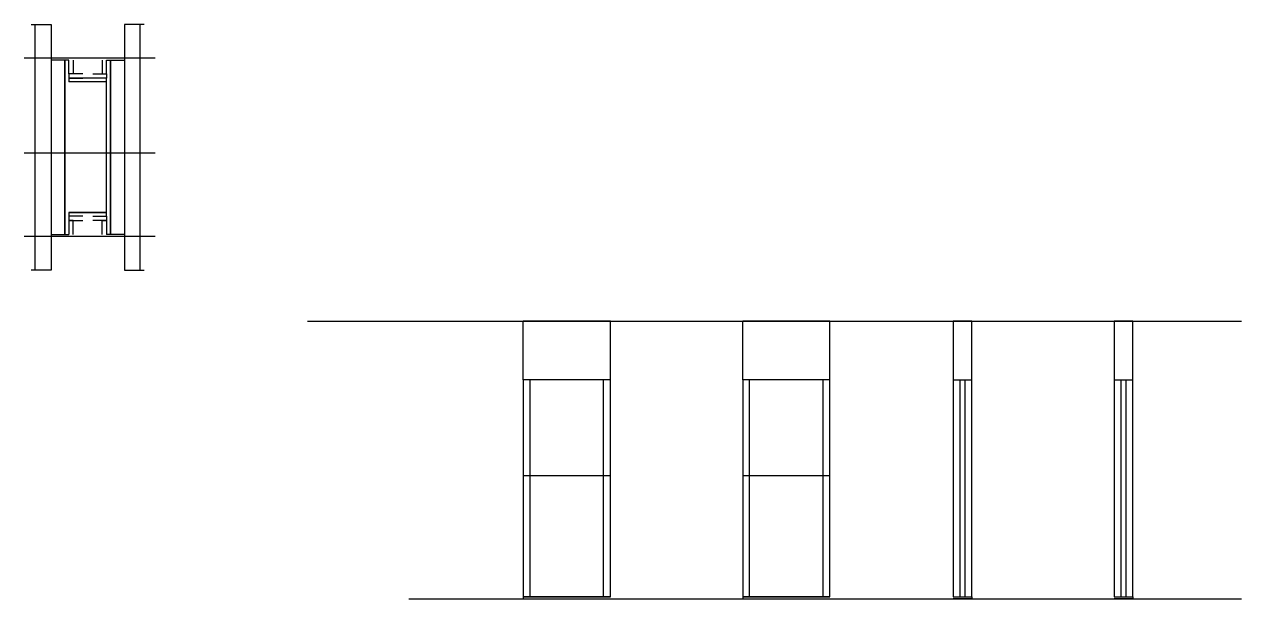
# Model space of a CAD drawing. Header units: metres. Extents: x 7488 to 8716, y 12118 to 12697.
import ezdxf

# ---------------------------------------------------------------- set-up
doc = ezdxf.new("R2010")
doc.units = ezdxf.units.M
for name, color, linetype in [('CHAPA', 7, 'Continuous'), ('COTA', 7, 'Continuous'), ('Hachura', 7, 'Continuous'), ('Madeira', 7, 'Continuous'), ('Nível', 7, 'Continuous'), ('Painéis', 7, 'Continuous'), ('Perfil Metálico', 7, 'Continuous'), ('SARR_2.2x7', 7, 'Continuous'), ('SARRAFO', 7, 'Continuous')]:
    doc.layers.add(name, color=color, linetype=linetype)

msp = doc.modelspace()

# ---------------------------------------------------------------- linework, layer by layer
at = {"layer": 'CHAPA', "color": 7, "lineweight": 25}
for points in [[(7533, 12661.2), (7529, 12661.2), (7529, 12485.2), (7533, 12485.2)], [(7533, 12661.2), (7529, 12661.2), (7529, 12485.2), (7533, 12485.2)], [(7571, 12661.2), (7575, 12661.2), (7575, 12485.2), (7571, 12485.2)], [(7571, 12661.2), (7575, 12661.2), (7575, 12485.2), (7571, 12485.2)], [(7571, 12639.2), (7571, 12642.8), (7533, 12642.8), (7533, 12639.2)], [(7571, 12639.2), (7571, 12642.8), (7533, 12642.8), (7533, 12639.2)], [(7571, 12503.6), (7571, 12507.2), (7533, 12507.2), (7533, 12503.6)], [(7571, 12503.6), (7571, 12507.2), (7533, 12507.2), (7533, 12503.6)]]:
    msp.add_lwpolyline(points, dxfattribs=at)
at = {"layer": 'COTA', "color": 7, "lineweight": 25}
for p, q in [((8079.2, 12397.5), (7991.2, 12397.5)), ((7991.2, 12338.5), (7991.2, 12397.5)), ((8079.2, 12338.5), (8079.2, 12397.5)), ((8300.5, 12397.5), (8212.5, 12397.5)), ((8212.5, 12338.5), (8212.5, 12397.5)), ((8300.5, 12338.5), (8300.5, 12397.5))]:
    msp.add_line(p, q, dxfattribs=at)
for points in [[(8443.6, 12338.5), (8443.6, 12397.5), (8424.6, 12397.5), (8424.6, 12338.5)], [(8606, 12338.5), (8606, 12397.5), (8587, 12397.5), (8587, 12338.5)]]:
    msp.add_lwpolyline(points, dxfattribs=at)
at = {"layer": 'Hachura', "color": 7, "lineweight": 25}
for p, q in [((7619.8, 12663.2), (7488, 12663.2)), ((7619.8, 12567.2), (7488, 12567.2)), ((7619.8, 12483.2), (7488, 12483.2))]:
    msp.add_line(p, q, dxfattribs=at)
at = {"layer": 'Madeira', "color": 7, "lineweight": 25}
for points in [[(7515, 12485.2), (7529, 12485.2), (7529, 12661.2), (7515, 12661.2)], [(7589, 12485.2), (7575, 12485.2), (7575, 12661.2), (7589, 12661.2)]]:
    msp.add_lwpolyline(points, dxfattribs=at)
at = {"layer": 'Nível', "color": 7, "lineweight": 25}
for p, q in [((7773.7, 12397.5), (8715.7, 12397.5)), ((7875.9, 12117.5), (8715.7, 12117.5))]:
    msp.add_line(p, q, dxfattribs=at)
at = {"layer": 'Painéis', "color": 7, "lineweight": 25}
for p, q in [((7991.2, 12338.5), (7991.2, 12117.5)), ((8079.2, 12338.5), (7991.2, 12338.5)), ((8079.2, 12338.5), (7991.2, 12338.5)), ((8079.2, 12119.5), (8079.2, 12338.5)), ((8212.5, 12338.5), (8212.5, 12117.5)), ((8300.5, 12338.5), (8212.5, 12338.5)), ((8300.5, 12338.5), (8212.5, 12338.5)), ((8300.5, 12119.5), (8300.5, 12338.5)), ((8424.6, 12338.5), (8424.6, 12119.5)), ((8424.6, 12338.5), (8443.6, 12338.5)), ((8443.6, 12119.5), (8443.6, 12338.5)), ((8587, 12338.5), (8587, 12119.5)), ((8587, 12338.5), (8606, 12338.5)), ((8606, 12119.5), (8606, 12338.5)), ((8079.2, 12241.5), (7991.2, 12241.5)), ((8300.5, 12241.5), (8212.5, 12241.5)), ((7991.2, 12119.5), (8079.2, 12119.5)), ((8212.5, 12119.5), (8300.5, 12119.5)), ((8424.6, 12119.5), (8443.6, 12119.5)), ((8587, 12119.5), (8606, 12119.5))]:
    msp.add_line(p, q, dxfattribs=at)
for points in [[(7533, 12507.2), (7571, 12507.2), (7571, 12639.2), (7533, 12639.2)], [(8079.2, 12119.5), (7991.2, 12119.5), (7991.2, 12117.5), (8079.2, 12117.5)], [(8300.5, 12119.5), (8212.5, 12119.5), (8212.5, 12117.5), (8300.5, 12117.5)], [(8424.6, 12119.5), (8443.6, 12119.5), (8443.6, 12117.5), (8424.6, 12117.5)], [(8587, 12119.5), (8606, 12119.5), (8606, 12117.5), (8587, 12117.5)]]:
    msp.add_lwpolyline(points, dxfattribs=at)
at = {"layer": 'Perfil Metálico', "color": 7, "lineweight": 25}
for points in [[(7495, 12697.2), (7515, 12697.2), (7515, 12449.2), (7495, 12449.2)], [(7511, 12449.2), (7499, 12449.2), (7499, 12697.2), (7511, 12697.2)], [(7609, 12697.2), (7589, 12697.2), (7589, 12449.2), (7609, 12449.2)], [(7593, 12449.2), (7605, 12449.2), (7605, 12697.2), (7593, 12697.2)]]:
    msp.add_lwpolyline(points, dxfattribs=at)
at = {"layer": 'SARR_2.2x7', "color": 7, "lineweight": 25}
for p, q in [((7998.2, 12241.5), (7998.2, 12338.5)), ((8072.2, 12241.5), (8072.2, 12338.5)), ((8219.5, 12241.5), (8219.5, 12338.5)), ((8293.5, 12241.5), (8293.5, 12338.5)), ((8431.6, 12338.5), (8431.6, 12119.5)), ((8436.6, 12338.5), (8436.6, 12119.5)), ((8594, 12338.5), (8594, 12119.5)), ((8599, 12338.5), (8599, 12119.5)), ((7998.2, 12119.5), (7998.2, 12241.5)), ((8072.2, 12119.5), (8072.2, 12241.5)), ((8219.5, 12119.5), (8219.5, 12241.5)), ((8293.5, 12119.5), (8293.5, 12241.5)), ((7998.2, 12119.5), (7998.2, 12119.5)), ((8072.2, 12119.5), (8072.2, 12119.5)), ((8219.5, 12119.5), (8219.5, 12119.5)), ((8293.5, 12119.5), (8293.5, 12119.5))]:
    msp.add_line(p, q, dxfattribs=at)
at = {"layer": 'SARRAFO', "color": 7, "lineweight": 25}
for points in [[(7537.4, 12661.2), (7537.4, 12647.2), (7533, 12647.2), (7533, 12661.2)], [(7566.6, 12661.2), (7566.6, 12647.2), (7571, 12647.2), (7571, 12661.2)], [(7547, 12647.2), (7533, 12647.2), (7533, 12642.8), (7547, 12642.8)], [(7557, 12647.2), (7571, 12647.2), (7571, 12642.8), (7557, 12642.8)], [(7547, 12503.6), (7533, 12503.6), (7533, 12499.2), (7547, 12499.2)], [(7537.4, 12485.2), (7537.4, 12499.2), (7533, 12499.2), (7533, 12485.2)], [(7557, 12503.6), (7571, 12503.6), (7571, 12499.2), (7557, 12499.2)], [(7566.6, 12485.2), (7566.6, 12499.2), (7571, 12499.2), (7571, 12485.2)]]:
    msp.add_lwpolyline(points, dxfattribs=at)

doc.saveas('drawing.dxf')
